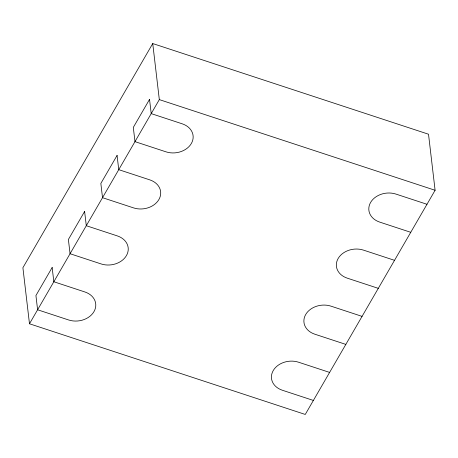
<?xml version="1.0" encoding="UTF-8"?>
<svg xmlns="http://www.w3.org/2000/svg" width="458" height="458" viewBox="0 0 458 458"><rect width="100%" height="100%" fill="white"/><g stroke="black" fill="none" stroke-linecap="round" stroke-linejoin="round"><path stroke-width="0.69" d="M152.737 43.55L22.9 267.724L29.484 323.783L305.263 414.45L435.1 190.276L428.516 134.217L152.737 43.55L159.321 99.609L29.484 323.783M159.321 99.609L435.1 190.276M426.988 204.285L395.958 194.089A19.099 15.051 -6.7 0 0 370.608 202.43A19.099 15.051 -6.7 0 0 379.728 222.107L410.757 232.309M394.527 260.333L363.503 250.131A19.099 15.051 -6.7 0 0 338.153 258.472A19.099 15.051 -6.7 0 0 347.273 278.155L378.297 288.351M362.066 316.375L331.042 306.173A19.099 15.051 -6.7 0 0 305.692 314.52A19.099 15.051 -6.7 0 0 314.812 334.197L345.836 344.399M329.605 372.417L298.582 362.221A19.099 15.051 -6.7 0 0 273.231 370.562A19.099 15.051 -6.7 0 0 282.351 390.239L313.375 400.441M52.155 267.512L35.93 295.53L37.602 309.774L68.626 319.97A19.099 15.051 -6.7 0 0 93.976 311.629A19.099 15.051 -6.7 0 0 84.856 291.952L53.832 281.75L52.155 267.512M84.616 211.47L68.385 239.488L70.057 253.726L101.086 263.928A19.099 15.051 -6.7 0 0 126.437 255.587A19.099 15.051 -6.7 0 0 117.317 235.904L86.287 225.708L84.616 211.47M117.076 155.422L100.846 183.446L102.518 197.684L133.541 207.886A19.099 15.051 -6.7 0 0 158.897 199.539A19.099 15.051 -6.7 0 0 149.772 179.862L118.748 169.66L117.076 155.422M149.537 99.38L133.307 127.404L134.978 141.642L166.002 151.838A19.099 15.051 -6.7 0 0 191.352 143.497A19.099 15.051 -6.7 0 0 182.232 123.82L151.209 113.618L149.537 99.38"/></g></svg>
